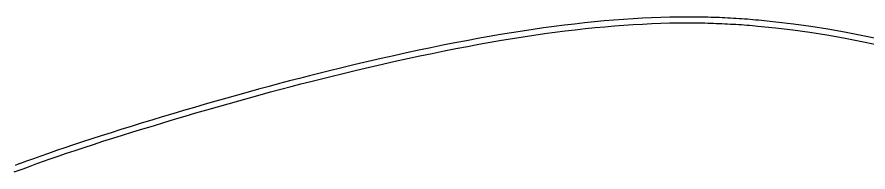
# Model space of a CAD drawing. Extents: x 0 to 745, y 0 to 539.
# Drawn here: x 299.9 to 417.5, y 518 to 539.4 of the extents above; entities that cross this region are included whole.
import ezdxf

# ---------------------------------------------------------------- set-up
doc = ezdxf.new("R2010")
doc.units = 0
doc.layers.get('0').update_dxf_attribs({"linetype": 'CONTINUOUS'})

msp = doc.modelspace()

# ---------------------------------------------------------------- linework, layer by layer
at = {"color": 7}
for p, q in [((390.11, 539.35), (390.11, 539.35)), ((390.12, 538.55), (390.12, 538.55))]:
    msp.add_line(p, q, dxfattribs=at)
for points in [[(390.11, 539.35), (388.86, 539.31), (387.59, 539.27), (386.32, 539.21), (385.03, 539.13), (383.72, 539.05), (382.4, 538.95), (381.06, 538.83), (379.71, 538.71), (378.34, 538.57), (376.95, 538.41), (375.55, 538.25), (374.13, 538.06), (372.68, 537.87), (371.22, 537.66), (369.74, 537.44), (368.24, 537.2), (366.71, 536.95), (365.17, 536.68), (363.6, 536.4), (362.01, 536.11), (360.4, 535.8), (358.77, 535.48), (357.11, 535.14), (355.42, 534.79), (353.71, 534.42), (351.98, 534.04), (350.22, 533.64), (348.43, 533.23), (346.62, 532.81), (344.78, 532.37), (342.91, 531.91)], [(402.36, 538.93), (401.98, 538.96), (401.6, 538.99), (401.22, 539.03), (400.83, 539.06), (400.45, 539.09), (400.07, 539.11), (399.68, 539.14), (399.3, 539.17), (398.91, 539.19), (398.52, 539.21), (398.13, 539.23), (397.74, 539.25), (397.35, 539.27), (396.96, 539.29), (396.57, 539.3), (396.17, 539.31), (395.77, 539.33), (395.38, 539.34), (394.98, 539.35), (394.58, 539.35), (394.18, 539.36), (393.78, 539.37), (393.38, 539.37), (392.97, 539.37), (392.57, 539.37), (392.16, 539.37), (391.75, 539.37), (391.34, 539.37), (390.93, 539.36), (390.52, 539.35), (390.11, 539.35)], [(418.85, 536.36), (416.58, 536.84), (414.27, 537.29), (411.94, 537.69), (409.59, 538.06), (407.2, 538.39), (404.79, 538.68), (402.36, 538.93)], [(343.1, 531.14), (344.96, 531.59), (346.8, 532.03), (348.61, 532.45), (350.4, 532.86), (352.15, 533.26), (353.88, 533.64), (355.59, 534), (357.27, 534.35), (358.92, 534.69), (360.55, 535.01), (362.16, 535.32), (363.74, 535.61), (365.31, 535.89), (366.84, 536.16), (368.36, 536.41), (369.86, 536.64), (371.33, 536.87), (372.79, 537.08), (374.23, 537.27), (375.64, 537.45), (377.04, 537.62), (378.42, 537.77), (379.79, 537.91), (381.13, 538.04), (382.46, 538.15), (383.78, 538.25), (385.07, 538.33), (386.36, 538.41), (387.63, 538.47), (388.88, 538.51), (390.12, 538.55)], [(390.12, 538.55), (390.53, 538.55), (390.94, 538.56), (391.35, 538.57), (391.76, 538.57), (392.16, 538.57), (392.57, 538.57), (392.97, 538.57), (393.37, 538.57), (393.77, 538.57), (394.17, 538.56), (394.57, 538.55), (394.96, 538.55), (395.36, 538.54), (395.75, 538.53), (396.14, 538.51), (396.54, 538.5), (396.93, 538.49), (397.32, 538.47), (397.7, 538.45), (398.09, 538.43), (398.48, 538.41), (398.86, 538.39), (399.25, 538.37), (399.63, 538.34), (400.01, 538.32), (400.39, 538.29), (400.77, 538.26), (401.15, 538.23), (401.53, 538.2), (401.91, 538.16), (402.28, 538.13)], [(402.28, 538.13), (404.7, 537.88), (407.1, 537.6), (409.47, 537.27), (411.81, 536.9), (414.13, 536.5), (416.42, 536.06), (418.68, 535.58)], [(342.91, 531.91), (341.62, 531.59), (340.3, 531.26), (338.94, 530.91), (337.56, 530.55), (336.16, 530.18), (334.73, 529.8), (333.29, 529.41), (331.83, 529.01), (330.36, 528.6), (328.88, 528.18), (327.39, 527.76), (325.9, 527.33), (324.41, 526.9), (322.93, 526.47), (321.45, 526.03), (319.98, 525.59), (318.53, 525.15), (317.08, 524.71), (315.66, 524.27), (314.26, 523.84), (312.89, 523.41), (311.54, 522.98), (310.23, 522.56), (308.95, 522.14), (307.71, 521.73), (306.5, 521.33), (305.34, 520.93), (304.23, 520.55), (303.17, 520.17), (302.16, 519.81), (301.21, 519.46)], [(301.49, 518.71), (302.43, 519.06), (303.44, 519.42), (304.49, 519.79), (305.6, 520.17), (306.76, 520.57), (307.95, 520.97), (309.19, 521.38), (310.47, 521.79), (311.78, 522.22), (313.13, 522.64), (314.5, 523.07), (315.89, 523.51), (317.31, 523.94), (318.75, 524.38), (320.21, 524.82), (321.67, 525.26), (323.15, 525.7), (324.63, 526.13), (326.12, 526.56), (327.61, 526.99), (329.09, 527.41), (330.57, 527.83), (332.04, 528.23), (333.5, 528.63), (334.94, 529.03), (336.36, 529.41), (337.77, 529.78), (339.14, 530.14), (340.49, 530.48), (341.81, 530.82), (343.1, 531.14)], [(299.49, 517.99), (299.92, 518.15), (300.34, 518.3), (300.74, 518.44), (301.13, 518.58), (301.49, 518.71)], [(301.21, 519.46), (300.85, 519.33), (300.47, 519.19), (300.07, 519.05), (299.66, 518.9)]]:
    msp.add_lwpolyline(points, dxfattribs=at)

doc.saveas('drawing.dxf')
